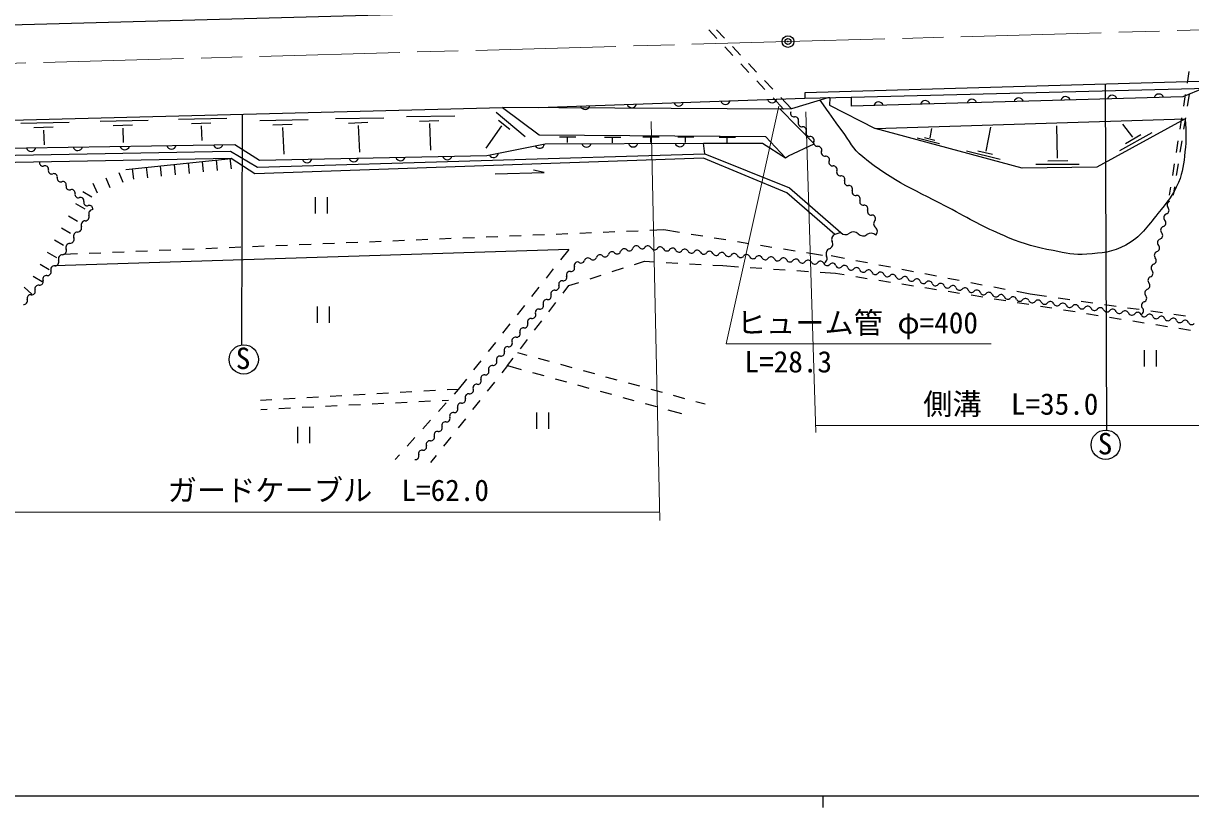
# Model space of a CAD drawing. Units: millimetres at full size, sheet at 1:1000; details may follow other scales. Extents: x 40000 to 680000, y 20000 to 380000.
# Drawn here: x 199614 to 299462, y 204000 to 271082 of the extents above; entities that cross this region are included whole.
import ezdxf
from ezdxf.enums import TextEntityAlignment as Align

# ---------------------------------------------------------------- set-up
doc = ezdxf.new("R2010")
doc.units = ezdxf.units.MM
doc.header["$LTSCALE"] = 1000
doc.header["$PDMODE"] = 32
doc.header["$PDSIZE"] = 500
doc.linetypes.add('CHAIN', pattern=[18.5, 12, -1.5, 3.5, -1.5])
for name, color, linetype, lineweight in [('M-BGD', 7, 'Continuous', 25), ('M-BMK', 2, 'CHAIN', 13), ('M-BMK-SRVR', 3, 'Continuous', 25), ('M-STR-HTXT', 7, 'Continuous', 13), ('M-TTL-BAND', 7, 'Continuous', 25)]:
    doc.layers.add(name, color=color, linetype=linetype, lineweight=lineweight)
doc.styles.add('ＭＳ ゴシック', font='')
doc.styles.get('ＭＳ ゴシック').set_extended_font_data('MS Gothic')

msp = doc.modelspace()

# ---------------------------------------------------------------- linework, layer by layer
at = {"layer": 'M-BGD'}
for p, q in [((297073, 273605), (191572, 270752)), ((258933, 269796), (258246, 270523)), ((258895, 270542), (259582, 269816)), ((260306, 268342), (259619, 269069)), ((260270, 269090), (260958, 268364)), ((261678, 266887), (260992, 267614)), ((261645, 267638), (262333, 266912)), ((299320, 266958), (299162, 265970)), ((263051, 265433), (262365, 266160)), ((263021, 266186), (263709, 265460)), ((301195, 266126), (266474, 265143)), ((292285, 236286), (292183, 265871)), ((243674, 263872), (266458, 264683)), ((264646, 263744), (263738, 264706)), ((264396, 264734), (265313, 263767)), ((268442, 264720), (265313, 263767)), ((266474, 265143), (266458, 264683)), ((266458, 264683), (270435, 264758)), ((268592, 264723), (268442, 264720)), ((268592, 264723), (268569, 264092)), ((270435, 264758), (270412, 263997)), ((270435, 264758), (300946, 265548)), ((299004, 264983), (298847, 263995)), ((299334, 264990), (299176, 264003)), ((189209, 262559), (240606, 263891)), ((240606, 263891), (243748, 261556)), ((264646, 263744), (240606, 263891)), ((267250, 260763), (264360, 263745)), ((265313, 263767), (264646, 263744)), ((268569, 264092), (272489, 262091)), ((199406, 262552), (203525, 262622)), ((206185, 262728), (210304, 262798)), ((212893, 262901), (217013, 262972)), ((218298, 243574), (218357, 263314)), ((219845, 262777), (223964, 262847)), ((226320, 262945), (230439, 263015)), ((227431, 262559), (229081, 262617)), ((232400, 263102), (236519, 263173)), ((233512, 262716), (235162, 262775)), ((240060, 263482), (242541, 261399)), ((240259, 262815), (241230, 262031)), ((272489, 262091), (299001, 262910)), ((299001, 262910), (291451, 258777)), ((298689, 263008), (298531, 262020)), ((299018, 263015), (298860, 262028)), ((200518, 262166), (202168, 262224)), ((201349, 261955), (201384, 260703)), ((207297, 262341), (208947, 262400)), ((208128, 262131), (208163, 260879)), ((214005, 262515), (215655, 262574)), ((214836, 262305), (214871, 261052)), ((220956, 262391), (222606, 262449)), ((221787, 262180), (221895, 259898)), ((228262, 262348), (228370, 260066)), ((234342, 262506), (234450, 260224)), ((240528, 262312), (239182, 260393)), ((285061, 258706), (272489, 262091)), ((277175, 261294), (277331, 262090)), ((281957, 260155), (282379, 262192)), ((288086, 259553), (288004, 262326)), ((296132, 261712), (293382, 260167)), ((294505, 261349), (293674, 262472)), ((243748, 261556), (263107, 261395)), ((245479, 261382), (246867, 261376)), ((246129, 261314), (246129, 260893)), ((249330, 261350), (250719, 261344)), ((249980, 261282), (249980, 260861)), ((252601, 261377), (253990, 261372)), ((253251, 261309), (253251, 260888)), ((255587, 261370), (256976, 261365)), ((256237, 261302), (256237, 260881)), ((257911, 259921), (257788, 260834)), ((257788, 260834), (262826, 260834)), ((259141, 261340), (260530, 261335)), ((259791, 261273), (259791, 260851)), ((262826, 260834), (264810, 259570)), ((264810, 259570), (263107, 261395)), ((265073, 259745), (267250, 260763)), ((276083, 261294), (277986, 260811)), ((276691, 261318), (277581, 261092)), ((295207, 261548), (293885, 260764)), ((298373, 261033), (298215, 260046)), ((298702, 261040), (298544, 260053)), ((191733, 259676), (217324, 260149)), ((217324, 260149), (219647, 258783)), ((219647, 258783), (257911, 259921)), ((257911, 259921), (265143, 257025)), ((264810, 259570), (265073, 259745)), ((280296, 260191), (283174, 259465)), ((281255, 260191), (282519, 259898)), ((217391, 259535), (191747, 259058)), ((208386, 258587), (217391, 259535)), ((208935, 258645), (209029, 257750)), ((210128, 258771), (210222, 257876)), ((211321, 258896), (211416, 258001)), ((212515, 259022), (212609, 258127)), ((213708, 259148), (213802, 258253)), ((214902, 259273), (214996, 258378)), ((216095, 259399), (216189, 258504)), ((217288, 259525), (217383, 258630)), ((219427, 258215), (217391, 259535)), ((257794, 259541), (219427, 258215)), ((264909, 256580), (257794, 259541)), ((291451, 258777), (285061, 258706)), ((286226, 259026), (289935, 259050)), ((287232, 259330), (288964, 259354)), ((298057, 259058), (297899, 258071)), ((298387, 259066), (298229, 258078)), ((206679, 257878), (207024, 257047)), ((207787, 258339), (208132, 257508)), ((239971, 258217), (244160, 258334)), ((244160, 258334), (243255, 258529)), ((204689, 256698), (205466, 256244)), ((205571, 257418), (205916, 256587)), ((265143, 257025), (269532, 253186)), ((297741, 257083), (297628, 256378)), ((298071, 257091), (297958, 256385)), ((204084, 255662), (204861, 255208)), ((224576, 256206), (224576, 254806)), ((225626, 254806), (225626, 256206)), ((269040, 253034), (264909, 256580)), ((203478, 254626), (204255, 254172)), ((202872, 253590), (203649, 253136)), ((235211, 252655), (236210, 252696)), ((237209, 252736), (238208, 252777)), ((239207, 252818), (240206, 252859)), ((241206, 252900), (242205, 252941)), ((243204, 252982), (244203, 253023)), ((245202, 253064), (246201, 253105)), ((247201, 253146), (248200, 253187)), ((249199, 253227), (250198, 253268)), ((251197, 253309), (252196, 253350)), ((253196, 253391), (254394, 253440)), ((254394, 253440), (255752, 253221)), ((256739, 253062), (257726, 252903)), ((258713, 252743), (259701, 252584)), ((269532, 253186), (269040, 253034)), ((202267, 252554), (203044, 252100)), ((246260, 251742), (202304, 250329)), ((209232, 251591), (210232, 251632)), ((211231, 251673), (212230, 251713)), ((213229, 251754), (214228, 251795)), ((215227, 251836), (216227, 251877)), ((217226, 251918), (218225, 251959)), ((219224, 252000), (220223, 252041)), ((221222, 252082), (222221, 252123)), ((223221, 252164), (224220, 252205)), ((225219, 252245), (226218, 252286)), ((227217, 252327), (228216, 252368)), ((229216, 252409), (230215, 252450)), ((231214, 252491), (232213, 252532)), ((233212, 252573), (234211, 252614)), ((246260, 251742), (245567, 250863)), ((260688, 252425), (261675, 252266)), ((262662, 252106), (263649, 251947)), ((264637, 251788), (265624, 251629)), ((201661, 251518), (202438, 251064)), ((203038, 251337), (204237, 251386)), ((205236, 251427), (206235, 251468)), ((207234, 251509), (208233, 251550)), ((251897, 250466), (252757, 250744)), ((252757, 250744), (253611, 250695)), ((254610, 250638), (255608, 250581)), ((266611, 251469), (267969, 251250)), ((268703, 251223), (269854, 251001)), ((270836, 250812), (271818, 250623)), ((201055, 250482), (201832, 250028)), ((244947, 250078), (244328, 249293)), ((249994, 249851), (250946, 250158)), ((256607, 250524), (257605, 250467)), ((258603, 250410), (259458, 250362)), ((259458, 250362), (260784, 250271)), ((261782, 250203), (262780, 250135)), ((263777, 250067), (264775, 249999)), ((265773, 249930), (266770, 249862)), ((267768, 249794), (269095, 249704)), ((269095, 249704), (269825, 249587)), ((272800, 250433), (273782, 250244)), ((274764, 250055), (275746, 249866)), ((276728, 249676), (277710, 249487)), ((200449, 249447), (201226, 248992)), ((245784, 248004), (246280, 248650)), ((246280, 248650), (247139, 248928)), ((248091, 249236), (249043, 249543)), ((270812, 249429), (271799, 249270)), ((272787, 249112), (273774, 248954)), ((274762, 248796), (275749, 248638)), ((278691, 249298), (279673, 249109)), ((280655, 248920), (281637, 248730)), ((199684, 248528), (200351, 247924)), ((243708, 248508), (243089, 247723)), ((276737, 248480), (277724, 248322)), ((278711, 248164), (279699, 248006)), ((280686, 247848), (281674, 247689)), ((282619, 248541), (283601, 248352)), ((284583, 248163), (285734, 247941)), ((285734, 247941), (287141, 247742)), ((224753, 246875), (224753, 245475)), ((225803, 245475), (225803, 246875)), ((242470, 246938), (241850, 246153)), ((244566, 246417), (245175, 247211)), ((282661, 247531), (283648, 247373)), ((284636, 247215), (285623, 247057)), ((286611, 246899), (287598, 246741)), ((288131, 247602), (289121, 247462)), ((290111, 247323), (291101, 247183)), ((292092, 247043), (293082, 246903)), ((294072, 246763), (295062, 246623)), ((288586, 246583), (289573, 246425)), ((290560, 246266), (291548, 246108)), ((292535, 245950), (293523, 245792)), ((294510, 245634), (295498, 245476)), ((296052, 246483), (297042, 246343)), ((298033, 246203), (299023, 246064)), ((241231, 245368), (240611, 244583)), ((243349, 244831), (243958, 245624)), ((296485, 245318), (297472, 245160)), ((298460, 245002), (299447, 244844)), ((239992, 243798), (239372, 243013)), ((242131, 243244), (242740, 244037)), ((241888, 242926), (242673, 242711)), ((295494, 243134), (295494, 241734)), ((296544, 241734), (296544, 243134)), ((238753, 242228), (238133, 241443)), ((241027, 241805), (240533, 241182)), ((241027, 241805), (241523, 242451)), ((241027, 241805), (242204, 241481)), ((243637, 242447), (244602, 242182)), ((245566, 241918), (246531, 241653)), ((237514, 240658), (236821, 239779)), ((243169, 241216), (244133, 240951)), ((245097, 240685), (246061, 240420)), ((247495, 241389), (248460, 241124)), ((249424, 240860), (250388, 240595)), ((234855, 239669), (233857, 239613)), ((236821, 239779), (235854, 239725)), ((236821, 239779), (236460, 239378)), ((239911, 240399), (239290, 239616)), ((247025, 240155), (247990, 239890)), ((251353, 240331), (252317, 240067)), ((253282, 239802), (254246, 239538)), ((220877, 238884), (219910, 238829)), ((222874, 238996), (221876, 238940)), ((224871, 239108), (223873, 239052)), ((226868, 239220), (225869, 239164)), ((228865, 239332), (227866, 239276)), ((230862, 239445), (229863, 239388)), ((232447, 238658), (231448, 238609)), ((232858, 239557), (231860, 239501)), ((234445, 238757), (233446, 238707)), ((235968, 238832), (235443, 238806)), ((238668, 238833), (238047, 238049)), ((248954, 239625), (249918, 239360)), ((250882, 239095), (251846, 238829)), ((255210, 239273), (256175, 239009)), ((257139, 238744), (257925, 238529)), ((220462, 238065), (219937, 238039)), ((222459, 238164), (221460, 238115)), ((224457, 238263), (223458, 238214)), ((226454, 238362), (225456, 238312)), ((228452, 238460), (227453, 238411)), ((230449, 238559), (229451, 238510)), ((235791, 238635), (235122, 237892)), ((243503, 237811), (243503, 236411)), ((244553, 236411), (244553, 237811)), ((252811, 238564), (253775, 238299)), ((254739, 238034), (255916, 237710)), ((234453, 237148), (233784, 236405)), ((237425, 237266), (236803, 236483)), ((223065, 236567), (223065, 235167)), ((224115, 235167), (224115, 236567)), ((233115, 235662), (232446, 234918)), ((236182, 235699), (235560, 234916)), ((231777, 234175), (231416, 233774)), ((234938, 234133), (234444, 233511))]:
    msp.add_line(p, q, dxfattribs=at)
for points in [[(300600, 265539), (298799, 264796), (270412, 263997)], [(196282, 260366), (217713, 260721), (219819, 259369), (239253, 259784), (244256, 260785), (257788, 260834)]]:
    msp.add_lwpolyline(points, dxfattribs=at)
for centre in [(218467, 242336), (292194, 235039)]:
    msp.add_circle(centre, 1250, dxfattribs=at)
for centre, radius, start, end in [((284756, 264284), 417, 17.87218, 165.35177), ((288754, 264396), 417, 17.87218, 165.35177), ((292752, 264509), 417, 17.87218, 165.35177), ((296751, 264621), 417, 17.87218, 165.35177), ((247667, 264131), 417, 198.29761, 345.7772), ((251665, 264273), 417, 198.29761, 345.7772), ((255662, 264415), 417, 198.29761, 345.7772), ((259660, 264557), 417, 198.29761, 345.7772), ((263657, 264700), 417, 198.29761, 345.7772), ((272760, 263946), 417, 17.87218, 165.35177), ((276759, 264059), 417, 17.87218, 165.35177), ((280757, 264171), 417, 17.87218, 165.35177), ((265548, 263392), 312, 159.33427, 276.78917), ((265622, 262773), 312, 339.33427, 96.78917), ((266205, 262553), 312, 159.33427, 276.78917), ((266279, 261933), 312, 339.33427, 96.78917), ((266863, 261713), 312, 159.33427, 276.78917), ((212278, 260748), 417, 197.2085, 344.68809), ((216278, 260814), 417, 197.2085, 344.68809), ((243766, 260806), 417, 207.57014, 355.04973), ((247779, 260914), 417, 196.46751, 343.9471), ((251779, 260929), 417, 196.46751, 343.9471), ((255779, 260943), 417, 196.46751, 343.9471), ((266937, 261093), 312, 339.33427, 96.78917), ((267520, 260873), 312, 159.33427, 276.78917), ((200280, 260549), 417, 197.2085, 344.68809), ((204279, 260615), 417, 197.2085, 344.68809), ((208279, 260682), 417, 197.2085, 344.68809), ((231878, 259744), 417, 197.48266, 344.96225), ((235877, 259829), 417, 197.48266, 344.96225), ((239844, 260021), 417, 207.57014, 355.04973), ((267594, 260254), 312, 339.33427, 96.78917), ((268178, 260034), 312, 159.33427, 276.78917), ((268252, 259414), 312, 339.33427, 96.78917), ((201284, 259165), 291, 167.1077, 289.19492), ((201476, 258616), 291, 347.1077, 109.19492), ((223880, 259573), 417, 197.48266, 344.96225), ((227879, 259658), 417, 197.48266, 344.96225), ((268835, 259194), 312, 159.33427, 276.78917), ((268909, 258575), 312, 339.33427, 96.78917), ((202042, 258486), 291, 167.1077, 289.19492), ((202234, 257937), 291, 347.1077, 109.19492), ((202801, 257807), 291, 167.1077, 289.19492), ((269493, 258354), 312, 159.33427, 276.78917), ((269566, 257735), 312, 339.33427, 96.78917), ((270150, 257515), 312, 159.33427, 276.78917), ((202992, 257258), 291, 347.1077, 109.19492), ((203559, 257128), 291, 167.1077, 289.19492), ((203750, 256579), 291, 347.1077, 109.19492), ((270224, 256895), 312, 339.33427, 96.78917), ((270808, 256675), 312, 159.33427, 276.78917), ((204317, 256449), 291, 167.1077, 289.19492), ((204508, 255900), 291, 347.1077, 109.19492), ((205075, 255770), 291, 167.1077, 289.19492), ((270881, 256056), 312, 339.33427, 96.78917), ((271465, 255835), 312, 159.33427, 276.78917), ((297773, 255541), 331, 108.89556, 222.57836), ((204891, 254547), 357, 271.52168, 20.65459), ((205266, 255221), 291, 347.1077, 109.19492), ((205559, 254799), 357, 91.52168, 200.65459), ((271539, 255216), 312, 339.33427, 96.78917), ((272123, 254996), 312, 159.33427, 276.78917), ((272196, 254376), 312, 339.33427, 96.78917), ((297500, 254467), 331, 108.89556, 222.57836), ((297286, 255093), 331, 288.89556, 42.57836), ((204242, 253582), 357, 271.52168, 20.65459), ((204910, 253834), 357, 91.52168, 200.65459), ((272774, 253949), 427, 131.97833, 231.11799), ((272238, 253285), 427, 311.97833, 51.11799), ((297227, 253392), 331, 108.89556, 222.57836), ((297013, 254019), 331, 288.89556, 42.57836), ((203593, 252617), 357, 271.52168, 20.65459), ((204261, 252868), 357, 91.52168, 200.65459), ((269192, 252620), 441, 110.10362, 207.52903), ((269934, 253552), 544, 222.20608, 309.42177), ((270625, 252712), 544, 42.20608, 129.42177), ((271430, 253442), 544, 222.20608, 309.42177), ((272121, 252602), 544, 42.20608, 129.42177), ((296954, 252318), 331, 108.89556, 222.57836), ((296740, 252944), 331, 288.89556, 42.57836), ((202944, 251651), 357, 271.52168, 20.65459), ((203612, 251903), 357, 91.52168, 200.65459), ((251008, 251491), 312, 45.44317, 162.83504), ((251446, 251936), 312, 225.44317, 342.83504), ((252042, 251752), 312, 45.44317, 162.83504), ((252539, 252108), 309, 205.82809, 323.97558), ((253038, 251745), 309, 25.82809, 143.97558), ((253594, 252014), 309, 205.82809, 323.97558), ((254093, 251651), 309, 25.82809, 143.97558), ((254649, 251920), 309, 205.82809, 323.97558), ((255148, 251557), 309, 25.82809, 143.97558), ((255703, 251826), 309, 205.82809, 323.97558), ((256203, 251463), 309, 25.82809, 143.97558), ((257257, 251369), 309, 25.82809, 143.97558), ((268713, 251384), 441, 110.10362, 207.52903), ((268410, 252212), 441, 290.10362, 27.52903), ((296466, 251870), 331, 288.89556, 42.57836), ((202295, 250686), 357, 271.52168, 20.65459), ((202963, 250938), 357, 91.52168, 200.65459), ((247039, 250372), 302, 80.64418, 200.11664), ((247307, 250893), 312, 225.44317, 342.83504), ((247903, 250709), 312, 45.44317, 162.83504), ((248341, 251154), 312, 225.44317, 342.83504), ((248938, 250970), 312, 45.44317, 162.83504), ((249376, 251414), 312, 225.44317, 342.83504), ((249973, 251230), 312, 45.44317, 162.83504), ((250411, 251675), 312, 225.44317, 342.83504), ((256758, 251732), 309, 205.82809, 323.97558), ((257813, 251638), 309, 205.82809, 323.97558), ((258312, 251275), 309, 25.82809, 143.97558), ((258868, 251544), 309, 205.82809, 323.97558), ((259367, 251181), 309, 25.82809, 143.97558), ((259922, 251450), 309, 205.82809, 323.97558), ((260421, 251087), 309, 25.82809, 143.97558), ((260977, 251356), 309, 205.82809, 323.97558), ((261476, 250993), 309, 25.82809, 143.97558), ((262032, 251262), 309, 205.82809, 323.97558), ((262531, 250899), 309, 25.82809, 143.97558), ((263086, 251167), 309, 205.82809, 323.97558), ((263586, 250804), 309, 25.82809, 143.97558), ((264141, 251073), 309, 205.82809, 323.97558), ((264640, 250710), 309, 25.82809, 143.97558), ((265196, 250979), 309, 205.82809, 323.97558), ((265695, 250616), 309, 25.82809, 143.97558), ((266251, 250885), 309, 205.82809, 323.97558), ((266750, 250522), 309, 25.82809, 143.97558), ((267305, 250791), 309, 205.82809, 323.97558), ((267804, 250428), 309, 25.82809, 143.97558), ((267931, 250977), 441, 290.10362, 27.52903), ((296193, 250795), 331, 288.89556, 42.57836), ((296681, 251243), 331, 108.89556, 222.57836), ((201677, 249815), 309, 261.65799, 19.63584), ((202259, 250023), 309, 81.65799, 199.63584), ((246372, 249568), 302, 80.64418, 200.11664), ((246471, 250164), 302, 260.64418, 20.11664), ((268368, 250666), 304, 199.83767, 319.06475), ((268826, 250268), 304, 19.83767, 139.06475), ((269397, 250474), 304, 199.83767, 319.06475), ((269856, 250076), 304, 19.83767, 139.06475), ((270427, 250282), 304, 199.83767, 319.06475), ((270886, 249884), 304, 19.83767, 139.06475), ((271457, 250090), 304, 199.83767, 319.06475), ((271915, 249693), 304, 19.83767, 139.06475), ((272486, 249899), 304, 199.83767, 319.06475), ((272945, 249501), 304, 19.83767, 139.06475), ((295920, 249720), 331, 288.89556, 42.57836), ((296408, 250169), 331, 108.89556, 222.57836), ((200914, 248382), 309, 81.65799, 199.63584), ((201004, 248995), 309, 261.65799, 19.63584), ((201587, 249203), 309, 81.65799, 199.63584), ((245138, 248555), 302, 260.64418, 20.11664), ((245706, 248763), 302, 80.64418, 200.11664), ((245804, 249359), 302, 260.64418, 20.11664), ((273516, 249707), 304, 199.83767, 319.06475), ((273975, 249309), 304, 19.83767, 139.06475), ((274546, 249515), 304, 199.83767, 319.06475), ((275004, 249117), 304, 19.83767, 139.06475), ((275575, 249323), 304, 199.83767, 319.06475), ((276034, 248926), 304, 19.83767, 139.06475), ((276605, 249132), 304, 199.83767, 319.06475), ((277064, 248734), 304, 19.83767, 139.06475), ((277635, 248940), 304, 199.83767, 319.06475), ((278093, 248542), 304, 19.83767, 139.06475), ((278664, 248748), 304, 199.83767, 319.06475), ((279123, 248350), 304, 19.83767, 139.06475), ((295647, 248646), 331, 288.89556, 42.57836), ((296135, 249094), 331, 108.89556, 222.57836), ((200242, 247562), 309, 81.65799, 199.63584), ((200331, 248174), 309, 261.65799, 19.63584), ((244472, 247750), 302, 260.64418, 20.11664), ((245040, 247958), 302, 80.64418, 200.11664), ((279694, 248556), 304, 199.83767, 319.06475), ((280153, 248159), 304, 19.83767, 139.06475), ((280724, 248365), 304, 199.83767, 319.06475), ((281182, 247967), 304, 19.83767, 139.06475), ((281753, 248173), 304, 199.83767, 319.06475), ((282212, 247775), 304, 19.83767, 139.06475), ((282783, 247981), 304, 199.83767, 319.06475), ((283242, 247583), 304, 19.83767, 139.06475), ((283813, 247789), 304, 199.83767, 319.06475), ((284271, 247392), 304, 19.83767, 139.06475), ((295374, 247571), 331, 288.89556, 42.57836), ((295861, 248019), 331, 108.89556, 222.57836), ((199659, 247354), 309, 261.65799, 19.63584), ((243707, 246348), 302, 80.64418, 200.11664), ((243806, 246945), 302, 260.64418, 20.11664), ((244374, 247153), 302, 80.64418, 200.11664), ((284843, 247626), 315, 204.56214, 321.40336), ((285336, 247233), 315, 24.56214, 141.40336), ((285908, 247494), 315, 204.56214, 321.40336), ((286401, 247102), 315, 24.56214, 141.40336), ((286974, 247363), 315, 204.56214, 321.40336), ((287466, 246970), 315, 24.56214, 141.40336), ((288039, 247232), 315, 204.56214, 321.40336), ((288531, 246839), 315, 24.56214, 141.40336), ((289104, 247101), 315, 204.56214, 321.40336), ((289596, 246708), 315, 24.56214, 141.40336), ((290169, 246970), 315, 204.56214, 321.40336), ((290661, 246577), 315, 24.56214, 141.40336), ((291234, 246839), 315, 204.56214, 321.40336), ((291726, 246446), 315, 24.56214, 141.40336), ((292791, 246315), 315, 24.56214, 141.40336), ((295101, 246497), 331, 288.89556, 42.57836), ((295588, 246945), 331, 108.89556, 222.57836), ((243041, 245544), 302, 80.64418, 200.11664), ((243139, 246140), 302, 260.64418, 20.11664), ((292299, 246708), 315, 204.56214, 321.40336), ((293364, 246577), 315, 204.56214, 321.40336), ((293856, 246184), 315, 24.56214, 141.40336), ((294429, 246446), 315, 204.56214, 321.40336), ((294921, 246053), 315, 24.56214, 141.40336), ((295485, 246284), 295, 199.96766, 321.03379), ((295944, 245913), 295, 19.96766, 141.03379), ((296499, 246115), 295, 199.96766, 321.03379), ((296958, 245743), 295, 19.96766, 141.03379), ((297513, 245945), 295, 199.96766, 321.03379), ((297972, 245574), 295, 19.96766, 141.03379), ((298527, 245775), 295, 199.96766, 321.03379), ((298987, 245404), 295, 19.96766, 141.03379), ((241807, 244531), 302, 260.64418, 20.11664), ((242375, 244739), 302, 80.64418, 200.11664), ((242473, 245336), 302, 260.64418, 20.11664), ((299542, 245606), 295, 199.96766, 321.03379), ((241141, 243726), 302, 260.64418, 20.11664), ((241709, 243934), 302, 80.64418, 200.11664), ((240474, 242921), 302, 260.64418, 20.11664), ((241042, 243129), 302, 80.64418, 200.11664), ((239710, 241520), 302, 80.64418, 200.11664), ((239808, 242116), 302, 260.64418, 20.11664), ((240376, 242324), 302, 80.64418, 200.11664), ((239044, 240715), 302, 80.64418, 200.11664), ((239142, 241312), 302, 260.64418, 20.11664), ((237809, 239702), 302, 260.64418, 20.11664), ((238377, 239910), 302, 80.64418, 200.11664), ((238476, 240507), 302, 260.64418, 20.11664), ((237143, 238897), 302, 260.64418, 20.11664), ((237711, 239105), 302, 80.64418, 200.11664), ((236379, 237496), 302, 80.64418, 200.11664), ((236477, 238092), 302, 260.64418, 20.11664), ((237045, 238300), 302, 80.64418, 200.11664), ((235712, 236691), 302, 80.64418, 200.11664), ((235811, 237288), 302, 260.64418, 20.11664), ((234478, 235678), 302, 260.64418, 20.11664), ((235046, 235886), 302, 80.64418, 200.11664), ((235144, 236483), 302, 260.64418, 20.11664), ((233812, 234873), 302, 260.64418, 20.11664), ((234380, 235081), 302, 80.64418, 200.11664), ((233146, 234069), 302, 260.64418, 20.11664), ((233714, 234277), 302, 80.64418, 200.11664)]:
    msp.add_arc(centre, radius, start, end, dxfattribs=at)
msp.add_open_spline([(299001, 262910), (299069, 261624), (299095, 261194), (298972, 260106), (298855, 259060), (298834, 258436), (298419, 257468), (297930, 256327), (297456, 255774), (296664, 254818), (295703, 253656), (295229, 252842), (293908, 252115), (292737, 251470), (291907, 251438), (290573, 251342), (289452, 251262), (288814, 251422), (287712, 251641), (286186, 251943), (285323, 252151), (283885, 252746), (281939, 253553), (280915, 254156), (279058, 255151), (276003, 256789), (274103, 257471), (271409, 259654), (270544, 260354), (270315, 261003), (269645, 261892), (268874, 262916), (268612, 263303), (267783, 264519)], degree=3, knots=[0, 0, 0, 0, 1, 1, 1, 2, 2, 2, 3, 3, 3, 4, 4, 4, 5, 5, 5, 6, 6, 6, 7, 7, 7, 8, 8, 8, 9, 9, 9, 10, 10, 10, 11, 11, 11, 11], dxfattribs=at)
at = {"layer": 'M-BMK'}
for p in [(365781, 272359), (164341, 266693)]:
    msp.add_line(p, (265019, 269525), dxfattribs=at)
at = {"layer": 'M-BMK-SRVR'}
msp.add_circle((265019, 269525), 500, dxfattribs=at)
msp.add_point((265019, 269525), dxfattribs=at)
at = {"layer": 'M-STR-HTXT'}
for p, q in [((259735, 243682), (264226, 264004)), ((254045, 228556), (253321, 262693)), ((267397, 236101), (266545, 263515)), ((259735, 243682), (282405, 243682)), ((267380, 236672), (306232, 236672)), ((192028, 229280), (254030, 229280))]:
    msp.add_line(p, q, dxfattribs=at)
at = {"layer": 'M-TTL-BAND'}
for p, q in [((40000, 205000), (579000, 205000)), ((268000, 205000), (268000, 204000))]:
    msp.add_line(p, q, dxfattribs=at)

# ---------------------------------------------------------------- texts
at = {"layer": 'M-BGD', "style": 'ＭＳ ゴシック'}
for p in [(217788, 240962), (291515, 233665)]:
    msp.add_text('S', height=1833, dxfattribs=at).set_placement(p, align=Align.BOTTOM_LEFT)
at = {"layer": 'M-STR-HTXT', "style": 'ＭＳ ゴシック'}
for s, p in [('ヒューム管 φ=400', (260640, 244007)), ('L=28.3', (261305, 240674)), ('側溝\u3000L=35.0', (276588, 237059)), ('ガードケーブル\u3000L=62.0', (211957, 229684))]:
    msp.add_text(s, height=1833, dxfattribs=at).set_placement(p, align=Align.BOTTOM_LEFT)

doc.saveas('drawing.dxf')
